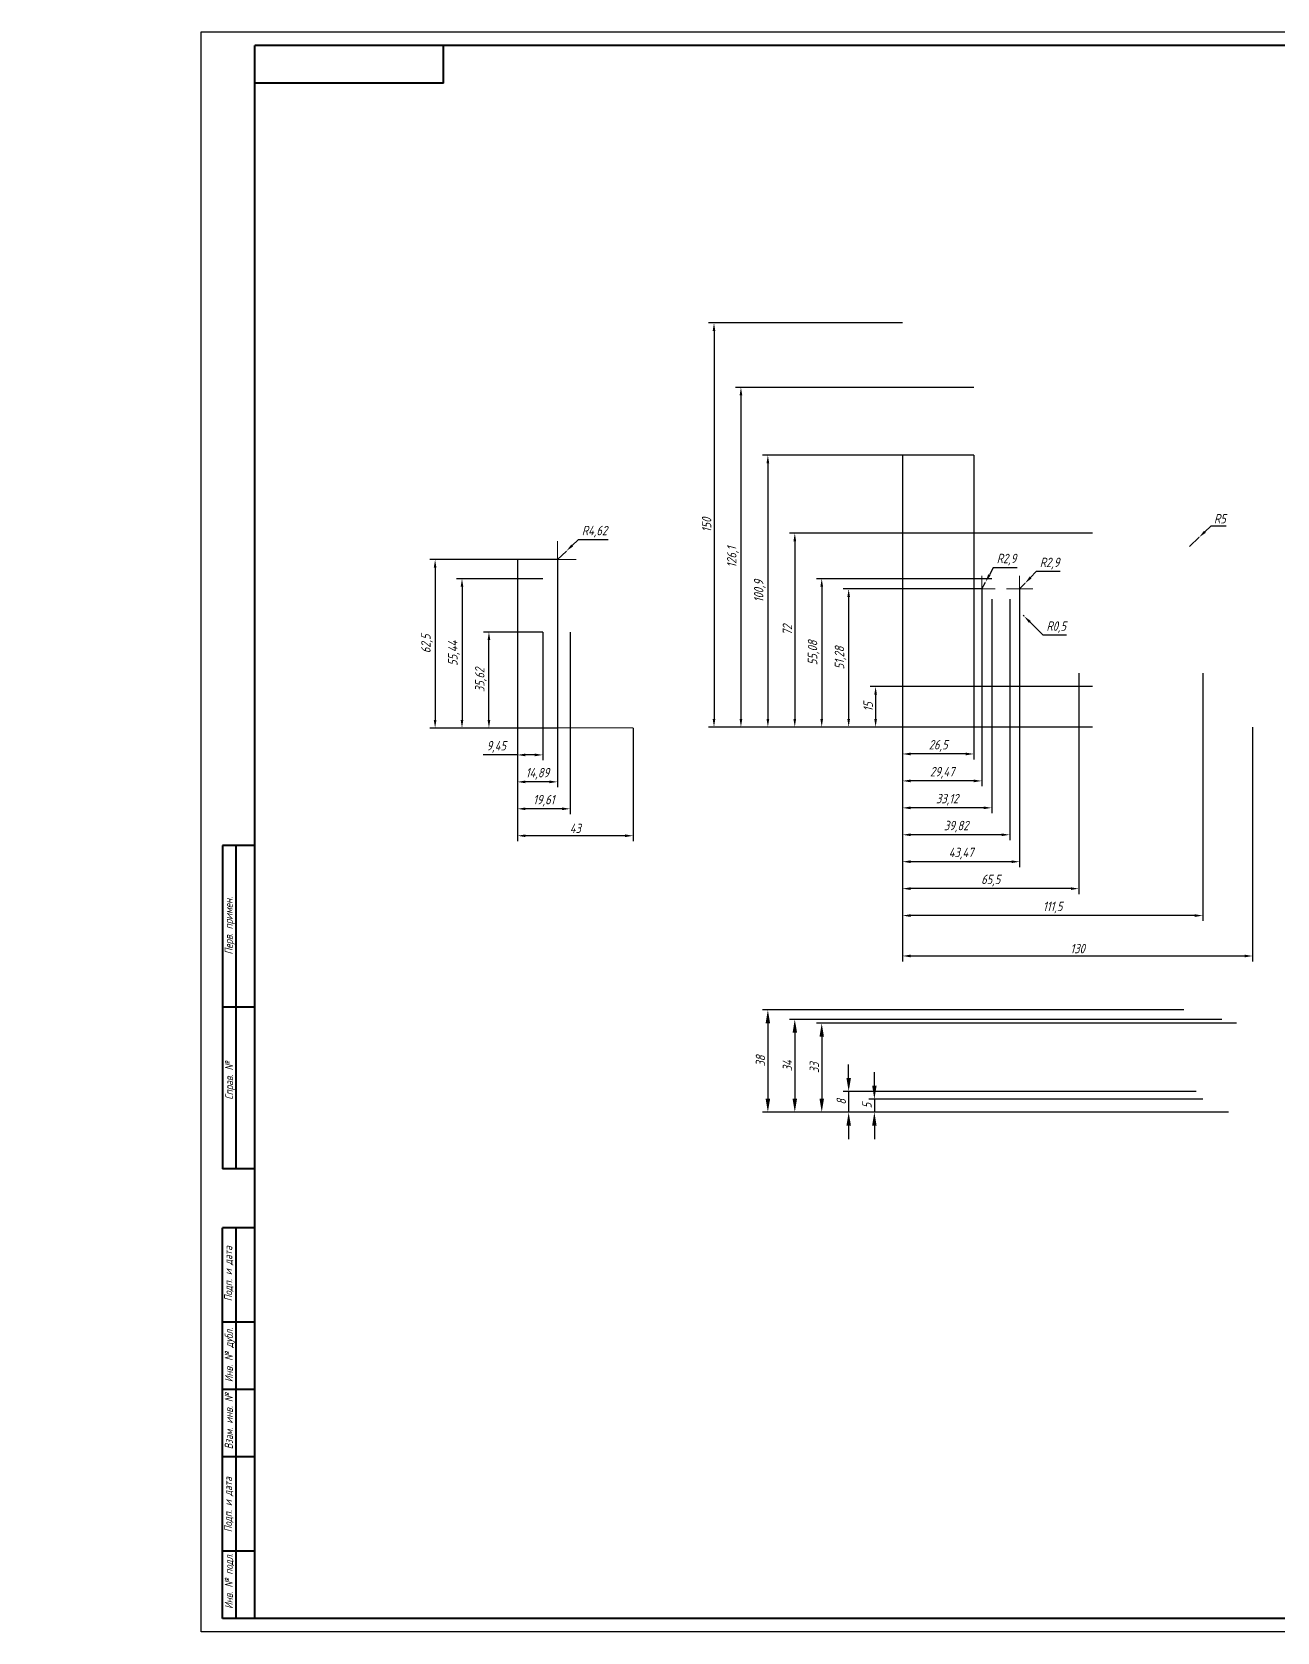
# Paper-space layout 'А1' of a CAD drawing. Header units: millimetres. Extents: x -64 to 840, y -1 to 593.
# Drawn here: x -64 to 399, y -1 to 593 of the extents above; entities that cross this region are included whole.
import ezdxf

# ---------------------------------------------------------------- set-up
doc = ezdxf.new("R2010")
doc.units = ezdxf.units.MM
doc.header["$LTSCALE"] = 0.5
doc.layers.get('0').update_dxf_attribs({"lineweight": 15})
doc.layers.add('KONTUR', color=7, linetype='Continuous')
doc.layers.add('Основная', color=7, linetype='Continuous', lineweight=40)
doc.layers.add('текст', color=7, linetype='Continuous', lineweight=30)
doc.styles.add('GOST type A0', font='', dxfattribs={"oblique": 15, "height": 3.5})
doc.styles.get("Standard").update_dxf_attribs({"font": 'isocpeui.ttf', "width": 0.9})
doc.styles.get('GOST type A0').set_extended_font_data('GOST type A')
doc.dimstyles.new('GOST type A', dxfattribs={"dimtxt": 3.5, "dimasz": 3, "dimexe": 2, "dimexo": 0, "dimgap": 1, "dimtad": 1, "dimtoh": 1, "dimtxsty": 'GOST type A0', "dimcen": 0, "dimazin": 2, "dimtfac": 1, "dimtmove": 0, "dimatfit": 3, "dimfxl": 1, "dimarcsym": 0})
doc.dimstyles.new('Standart', dxfattribs={"dimtxt": 5, "dimasz": 5, "dimexe": 2, "dimexo": 0, "dimgap": 1, "dimtad": 1, "dimtoh": 1, "dimdec": 0, "dimtxsty": 'Standard', "dimcen": 2.5, "dimadec": 0, "dimazin": 0, "dimtfac": 1, "dimtdec": 0, "dimtmove": 0, "dimatfit": 3, "dimldrblk": 'DOTSMALL', "dimfxl": 1, "dimarcsym": 0})

# ---------------------------------------------------------------- blocks, each defined once
blk = doc.blocks.new('*D2')
at = {"color": 0, "lineweight": -2, "transparency": 16777216}
for p, q in [((259.67, 386.48), (259.67, 313.2)), ((289.14, 386.48), (289.14, 313.2)), ((286.14, 315.2), (262.67, 315.2))]:
    blk.add_line(p, q, dxfattribs=at)
at = {"color": 0, "transparency": 16777216}
for points in [[(262.67, 315.7), (262.67, 314.7), (259.67, 315.2)], [(286.14, 315.7), (286.14, 314.7), (289.14, 315.2)]]:
    blk.add_solid(points, dxfattribs=at)
at = {"color": 0, "transparency": 16777216, "insert": (274.41, 318.22), "char_height": 3.5, "attachment_point": 5, "style": 'GOST type A0'}
blk.add_mtext('29,47', dxfattribs=at)
blk = doc.blocks.new('*D3')
at = {"color": 0, "lineweight": -2, "transparency": 16777216}
for p, q in [((259.67, 382.68), (259.67, 303.2)), ((292.79, 382.68), (292.79, 303.2)), ((289.79, 305.2), (262.67, 305.2))]:
    blk.add_line(p, q, dxfattribs=at)
at = {"color": 0, "transparency": 16777216}
for points in [[(262.67, 305.7), (262.67, 304.7), (259.67, 305.2)], [(289.79, 305.7), (289.79, 304.7), (292.79, 305.2)]]:
    blk.add_solid(points, dxfattribs=at)
at = {"color": 0, "transparency": 16777216, "insert": (276.23, 308.22), "char_height": 3.5, "attachment_point": 5, "style": 'GOST type A0'}
blk.add_mtext('33,12', dxfattribs=at)
blk = doc.blocks.new('*D4')
at = {"color": 0, "lineweight": -2, "transparency": 16777216}
for p, q in [((259.67, 382.68), (259.67, 293.2)), ((299.49, 382.68), (299.49, 293.2)), ((296.49, 295.2), (262.67, 295.2))]:
    blk.add_line(p, q, dxfattribs=at)
at = {"color": 0, "transparency": 16777216}
for points in [[(262.67, 295.7), (262.67, 294.7), (259.67, 295.2)], [(296.49, 295.7), (296.49, 294.7), (299.49, 295.2)]]:
    blk.add_solid(points, dxfattribs=at)
at = {"color": 0, "transparency": 16777216, "insert": (279.58, 298.22), "char_height": 3.5, "attachment_point": 5, "style": 'GOST type A0'}
blk.add_mtext('39,82', dxfattribs=at)
blk = doc.blocks.new('*D63')
at = {"color": 0, "lineweight": -2, "transparency": 16777216}
for p, q in [((259.67, 386.48), (259.67, 283.2)), ((303.14, 386.48), (303.14, 283.2)), ((300.14, 285.2), (262.67, 285.2))]:
    blk.add_line(p, q, dxfattribs=at)
at = {"color": 0, "transparency": 16777216}
for points in [[(262.67, 285.7), (262.67, 284.7), (259.67, 285.2)], [(300.14, 285.7), (300.14, 284.7), (303.14, 285.2)]]:
    blk.add_solid(points, dxfattribs=at)
at = {"color": 0, "transparency": 16777216, "insert": (281.41, 288.22), "char_height": 3.5, "attachment_point": 5, "style": 'GOST type A0'}
blk.add_mtext('43,47', dxfattribs=at)
blk = doc.blocks.new('*D64')
at = {"color": 0, "lineweight": -2, "transparency": 16777216}
for p, q in [((259.67, 436.1), (259.67, 323.2)), ((286.17, 436.1), (286.17, 323.2)), ((283.17, 325.2), (262.67, 325.2))]:
    blk.add_line(p, q, dxfattribs=at)
at = {"color": 0, "transparency": 16777216}
for points in [[(262.67, 325.7), (262.67, 324.7), (259.67, 325.2)], [(283.17, 325.7), (283.17, 324.7), (286.17, 325.2)]]:
    blk.add_solid(points, dxfattribs=at)
at = {"color": 0, "transparency": 16777216, "insert": (272.92, 328.22), "char_height": 3.5, "attachment_point": 5, "style": 'GOST type A0'}
blk.add_mtext('26,5', dxfattribs=at)
blk = doc.blocks.new('*D65')
at = {"color": 0, "lineweight": -2, "transparency": 16777216}
for p, q in [((259.67, 355.2), (259.67, 273.2)), ((325.17, 355.2), (325.17, 273.2)), ((322.17, 275.2), (262.67, 275.2))]:
    blk.add_line(p, q, dxfattribs=at)
at = {"color": 0, "transparency": 16777216}
for points in [[(262.67, 275.7), (262.67, 274.7), (259.67, 275.2)], [(322.17, 275.7), (322.17, 274.7), (325.17, 275.2)]]:
    blk.add_solid(points, dxfattribs=at)
at = {"color": 0, "transparency": 16777216, "insert": (292.42, 278.22), "char_height": 3.5, "attachment_point": 5, "style": 'GOST type A0'}
blk.add_mtext('65,5', dxfattribs=at)
blk = doc.blocks.new('*D66')
at = {"color": 0, "lineweight": -2, "transparency": 16777216}
for p, q in [((259.67, 355.2), (259.67, 263.2)), ((371.17, 355.2), (371.17, 263.2)), ((368.17, 265.2), (262.67, 265.2))]:
    blk.add_line(p, q, dxfattribs=at)
at = {"color": 0, "transparency": 16777216}
for points in [[(262.67, 265.7), (262.67, 264.7), (259.67, 265.2)], [(368.17, 265.7), (368.17, 264.7), (371.17, 265.2)]]:
    blk.add_solid(points, dxfattribs=at)
at = {"color": 0, "transparency": 16777216, "insert": (315.42, 268.22), "char_height": 3.5, "attachment_point": 5, "style": 'GOST type A0'}
blk.add_mtext('111,5', dxfattribs=at)
blk = doc.blocks.new('*D67')
at = {"color": 0, "lineweight": -2, "transparency": 16777216}
for p, q in [((259.67, 335.2), (259.67, 248.2)), ((389.67, 335.2), (389.67, 248.2)), ((262.67, 250.2), (386.67, 250.2))]:
    blk.add_line(p, q, dxfattribs=at)
at = {"color": 0, "transparency": 16777216}
for points in [[(262.67, 250.7), (262.67, 249.7), (259.67, 250.2)], [(386.67, 250.7), (386.67, 249.7), (389.67, 250.2)]]:
    blk.add_solid(points, dxfattribs=at)
at = {"color": 0, "transparency": 16777216, "insert": (324.67, 252.95), "char_height": 3.5, "attachment_point": 5, "style": 'GOST type A0'}
blk.add_mtext('130', dxfattribs=at)
blk = doc.blocks.new('*D68')
at = {"color": 0, "lineweight": -2, "transparency": 16777216}
for p, q in [((330.17, 350.2), (247.67, 350.2)), ((249.67, 347.2), (249.67, 338.2)), ((330.17, 335.2), (247.67, 335.2))]:
    blk.add_line(p, q, dxfattribs=at)
at = {"color": 0, "transparency": 16777216}
for points in [[(249.17, 347.2), (250.17, 347.2), (249.67, 350.2)], [(249.17, 338.2), (250.17, 338.2), (249.67, 335.2)]]:
    blk.add_solid(points, dxfattribs=at)
at = {"color": 0, "transparency": 16777216, "insert": (246.92, 342.7), "char_height": 3.5, "attachment_point": 5, "rotation": 90, "style": 'GOST type A0'}
blk.add_mtext('15', dxfattribs=at)
blk = doc.blocks.new('*D69')
at = {"color": 0, "lineweight": -2, "transparency": 16777216}
for p, q in [((289.14, 386.48), (237.67, 386.48)), ((239.67, 383.48), (239.67, 338.2)), ((289.14, 335.2), (237.67, 335.2))]:
    blk.add_line(p, q, dxfattribs=at)
at = {"color": 0, "transparency": 16777216}
for points in [[(239.17, 383.48), (240.17, 383.48), (239.67, 386.48)], [(239.17, 338.2), (240.17, 338.2), (239.67, 335.2)]]:
    blk.add_solid(points, dxfattribs=at)
at = {"color": 0, "transparency": 16777216, "insert": (236.66, 360.84), "char_height": 3.5, "attachment_point": 5, "rotation": 90, "style": 'GOST type A0'}
blk.add_mtext('51,28', dxfattribs=at)
blk = doc.blocks.new('*D70')
at = {"color": 0, "lineweight": -2, "transparency": 16777216}
for p, q in [((292.79, 390.28), (227.67, 390.28)), ((229.67, 387.28), (229.67, 338.2)), ((292.79, 335.2), (227.67, 335.2))]:
    blk.add_line(p, q, dxfattribs=at)
at = {"color": 0, "transparency": 16777216}
for points in [[(229.17, 387.28), (230.17, 387.28), (229.67, 390.28)], [(229.17, 338.2), (230.17, 338.2), (229.67, 335.2)]]:
    blk.add_solid(points, dxfattribs=at)
at = {"color": 0, "transparency": 16777216, "insert": (226.66, 362.74), "char_height": 3.5, "attachment_point": 5, "rotation": 90, "style": 'GOST type A0'}
blk.add_mtext('55,08', dxfattribs=at)
blk = doc.blocks.new('*D71')
at = {"color": 0, "lineweight": -2, "transparency": 16777216}
for p, q in [((330.17, 407.2), (217.67, 407.2)), ((219.67, 404.2), (219.67, 338.2)), ((330.17, 335.2), (217.67, 335.2))]:
    blk.add_line(p, q, dxfattribs=at)
at = {"color": 0, "transparency": 16777216}
for points in [[(219.17, 404.2), (220.17, 404.2), (219.67, 407.2)], [(219.17, 338.2), (220.17, 338.2), (219.67, 335.2)]]:
    blk.add_solid(points, dxfattribs=at)
at = {"color": 0, "transparency": 16777216, "insert": (216.92, 371.2), "char_height": 3.5, "attachment_point": 5, "rotation": 90, "style": 'GOST type A0'}
blk.add_mtext('72', dxfattribs=at)
blk = doc.blocks.new('*D72')
at = {"color": 0, "lineweight": -2, "transparency": 16777216}
for p, q in [((286.17, 436.1), (207.67, 436.1)), ((209.67, 433.1), (209.67, 338.2)), ((286.17, 335.2), (207.67, 335.2))]:
    blk.add_line(p, q, dxfattribs=at)
at = {"color": 0, "transparency": 16777216}
for points in [[(209.17, 433.1), (210.17, 433.1), (209.67, 436.1)], [(209.17, 338.2), (210.17, 338.2), (209.67, 335.2)]]:
    blk.add_solid(points, dxfattribs=at)
at = {"color": 0, "transparency": 16777216, "insert": (206.66, 385.65), "char_height": 3.5, "attachment_point": 5, "rotation": 90, "style": 'GOST type A0'}
blk.add_mtext('100,9', dxfattribs=at)
blk = doc.blocks.new('*D73')
at = {"color": 0, "lineweight": -2, "transparency": 16777216}
for p, q in [((286.17, 461.3), (197.67, 461.3)), ((199.67, 458.3), (199.67, 338.2)), ((286.17, 335.2), (197.67, 335.2))]:
    blk.add_line(p, q, dxfattribs=at)
at = {"color": 0, "transparency": 16777216}
for points in [[(199.17, 458.3), (200.17, 458.3), (199.67, 461.3)], [(199.17, 338.2), (200.17, 338.2), (199.67, 335.2)]]:
    blk.add_solid(points, dxfattribs=at)
at = {"color": 0, "transparency": 16777216, "insert": (196.66, 398.25), "char_height": 3.5, "attachment_point": 5, "rotation": 90, "style": 'GOST type A0'}
blk.add_mtext('126,1', dxfattribs=at)
blk = doc.blocks.new('*D74')
at = {"color": 0, "lineweight": -2, "transparency": 16777216}
for p, q in [((259.67, 485.2), (187.67, 485.2)), ((189.67, 482.2), (189.67, 338.2)), ((259.67, 335.2), (187.67, 335.2))]:
    blk.add_line(p, q, dxfattribs=at)
at = {"color": 0, "transparency": 16777216}
for points in [[(189.17, 482.2), (190.17, 482.2), (189.67, 485.2)], [(189.17, 338.2), (190.17, 338.2), (189.67, 335.2)]]:
    blk.add_solid(points, dxfattribs=at)
at = {"color": 0, "transparency": 16777216, "insert": (186.92, 410.2), "char_height": 3.5, "attachment_point": 5, "rotation": 90, "style": 'GOST type A0'}
blk.add_mtext('150', dxfattribs=at)
blk = doc.blocks.new('*D5')
at = {"color": 0, "lineweight": -2, "transparency": 16777216}
for p, q in [((116.67, 370.47), (116.67, 322.84)), ((126.12, 370.47), (126.12, 322.84)), ((116.67, 324.84), (103.98, 324.84)), ((123.12, 324.84), (119.67, 324.84))]:
    blk.add_line(p, q, dxfattribs=at)
at = {"color": 0, "transparency": 16777216}
for points in [[(119.67, 325.34), (119.67, 324.34), (116.67, 324.84)], [(123.12, 325.34), (123.12, 324.34), (126.12, 324.84)]]:
    blk.add_solid(points, dxfattribs=at)
at = {"color": 0, "transparency": 16777216, "insert": (108.83, 327.86), "char_height": 3.5, "attachment_point": 5, "style": 'GOST type A0'}
blk.add_mtext('9,45', dxfattribs=at)
blk = doc.blocks.new('*D6')
at = {"color": 0, "lineweight": -2, "transparency": 16777216}
for p, q in [((116.67, 397.34), (116.67, 312.84)), ((131.56, 397.34), (131.56, 312.84)), ((128.56, 314.84), (119.67, 314.84))]:
    blk.add_line(p, q, dxfattribs=at)
at = {"color": 0, "transparency": 16777216}
for points in [[(119.67, 315.34), (119.67, 314.34), (116.67, 314.84)], [(128.56, 315.34), (128.56, 314.34), (131.56, 314.84)]]:
    blk.add_solid(points, dxfattribs=at)
at = {"color": 0, "transparency": 16777216, "insert": (124.12, 317.86), "char_height": 3.5, "attachment_point": 5, "style": 'GOST type A0'}
blk.add_mtext('14,89', dxfattribs=at)
blk = doc.blocks.new('*D7')
at = {"color": 0, "lineweight": -2, "transparency": 16777216}
for p, q in [((116.67, 370.47), (116.67, 302.84)), ((136.28, 370.47), (136.28, 302.84)), ((133.28, 304.84), (119.67, 304.84))]:
    blk.add_line(p, q, dxfattribs=at)
at = {"color": 0, "transparency": 16777216}
for points in [[(119.67, 305.34), (119.67, 304.34), (116.67, 304.84)], [(133.28, 305.34), (133.28, 304.34), (136.28, 304.84)]]:
    blk.add_solid(points, dxfattribs=at)
at = {"color": 0, "transparency": 16777216, "insert": (126.48, 307.86), "char_height": 3.5, "attachment_point": 5, "style": 'GOST type A0'}
blk.add_mtext('19,61', dxfattribs=at)
blk = doc.blocks.new('*D8')
at = {"color": 0, "lineweight": -2, "transparency": 16777216}
for p, q in [((126.12, 370.47), (104.11, 370.47)), ((106.11, 337.84), (106.11, 367.47)), ((126.12, 334.84), (104.11, 334.84))]:
    blk.add_line(p, q, dxfattribs=at)
at = {"color": 0, "transparency": 16777216}
for points in [[(105.61, 367.47), (106.61, 367.47), (106.11, 370.47)], [(105.61, 337.84), (106.61, 337.84), (106.11, 334.84)]]:
    blk.add_solid(points, dxfattribs=at)
at = {"color": 0, "transparency": 16777216, "insert": (103.1, 352.65), "char_height": 3.5, "attachment_point": 5, "rotation": 90, "style": 'GOST type A0'}
blk.add_mtext('35,62', dxfattribs=at)
blk = doc.blocks.new('*D9')
at = {"color": 0, "lineweight": -2, "transparency": 16777216}
for p, q in [((126.12, 390.28), (94.11, 390.28)), ((96.11, 387.28), (96.11, 337.84)), ((126.12, 334.84), (94.11, 334.84))]:
    blk.add_line(p, q, dxfattribs=at)
at = {"color": 0, "transparency": 16777216}
for points in [[(95.61, 387.28), (96.61, 387.28), (96.11, 390.28)], [(95.61, 337.84), (96.61, 337.84), (96.11, 334.84)]]:
    blk.add_solid(points, dxfattribs=at)
at = {"color": 0, "transparency": 16777216, "insert": (93.1, 362.56), "char_height": 3.5, "attachment_point": 5, "rotation": 90, "style": 'GOST type A0'}
blk.add_mtext('55,44', dxfattribs=at)
blk = doc.blocks.new('*D10')
at = {"color": 0, "lineweight": -2, "transparency": 16777216}
for p, q in [((131.56, 397.34), (84.11, 397.34)), ((86.11, 394.34), (86.11, 337.84)), ((131.56, 334.84), (84.11, 334.84))]:
    blk.add_line(p, q, dxfattribs=at)
at = {"color": 0, "transparency": 16777216}
for points in [[(85.61, 394.34), (86.61, 394.34), (86.11, 397.34)], [(85.61, 337.84), (86.61, 337.84), (86.11, 334.84)]]:
    blk.add_solid(points, dxfattribs=at)
at = {"color": 0, "transparency": 16777216, "insert": (83.1, 366.09), "char_height": 3.5, "attachment_point": 5, "rotation": 90, "style": 'GOST type A0'}
blk.add_mtext('62,5', dxfattribs=at)
blk = doc.blocks.new('*D11')
at = {"color": 0, "lineweight": -2, "transparency": 16777216}
for p, q in [((116.67, 334.84), (116.67, 292.84)), ((159.67, 334.84), (159.67, 292.84)), ((156.67, 294.84), (119.67, 294.84))]:
    blk.add_line(p, q, dxfattribs=at)
at = {"color": 0, "transparency": 16777216}
for points in [[(119.67, 295.34), (119.67, 294.34), (116.67, 294.84)], [(156.67, 295.34), (156.67, 294.34), (159.67, 294.84)]]:
    blk.add_solid(points, dxfattribs=at)
at = {"color": 0, "transparency": 16777216, "insert": (138.17, 297.59), "char_height": 3.5, "attachment_point": 5, "style": 'GOST type A0'}
blk.add_mtext('43', dxfattribs=at)
blk = doc.blocks.new('*D48')
at = {"color": 0, "lineweight": -2, "transparency": 16777216}
for p, q in [((309.31, 392.9), (307.23, 390.73)), ((318.25, 392.9), (309.31, 392.9)), ((303.14, 386.48), (305.15, 388.57))]:
    blk.add_line(p, q, dxfattribs=at)
at = {"color": 0, "transparency": 16777216}
blk.add_solid([(306.87, 391.08), (307.59, 390.39), (305.15, 388.57)], dxfattribs=at)
at = {"color": 0, "transparency": 16777216, "insert": (314.28, 395.91), "char_height": 3.5, "attachment_point": 5, "style": 'GOST type A0'}
blk.add_mtext('R2,9', dxfattribs=at)
blk = doc.blocks.new('*D49')
at = {"color": 0, "lineweight": -2, "transparency": 16777216}
for p, q in [((293.31, 394.34), (291.91, 391.69)), ((302.25, 394.34), (293.31, 394.34)), ((289.14, 386.48), (290.5, 389.04))]:
    blk.add_line(p, q, dxfattribs=at)
at = {"color": 0, "transparency": 16777216}
blk.add_solid([(291.47, 391.93), (292.35, 391.46), (290.5, 389.04)], dxfattribs=at)
at = {"color": 0, "transparency": 16777216, "insert": (298.28, 397.36), "char_height": 3.5, "attachment_point": 5, "style": 'GOST type A0'}
blk.add_mtext('R2,9', dxfattribs=at)
blk = doc.blocks.new('*D50')
at = {"color": 0, "lineweight": -2, "transparency": 16777216}
for p, q in [((366.17, 402.2), (369.8, 405.65)), ((374.14, 409.78), (371.97, 407.72)), ((379.83, 409.78), (374.14, 409.78))]:
    blk.add_line(p, q, dxfattribs=at)
at = {"color": 0, "transparency": 16777216}
blk.add_solid([(371.62, 408.08), (372.31, 407.35), (369.8, 405.65)], dxfattribs=at)
at = {"color": 0, "transparency": 16777216, "insert": (377.49, 412.53), "char_height": 3.5, "attachment_point": 5, "style": 'GOST type A0'}
blk.add_mtext('R5', dxfattribs=at)
blk = doc.blocks.new('*D61')
at = {"color": 0, "lineweight": -2, "transparency": 16777216}
for p, q in [((304.47, 376.7), (304.82, 376.35)), ((311.9, 369.25), (306.94, 374.23)), ((320.59, 369.25), (311.9, 369.25))]:
    blk.add_line(p, q, dxfattribs=at)
at = {"color": 0, "transparency": 16777216}
blk.add_solid([(307.29, 374.58), (306.59, 373.87), (304.82, 376.35)], dxfattribs=at)
at = {"color": 0, "transparency": 16777216, "insert": (316.75, 372.27), "char_height": 3.5, "attachment_point": 5, "style": 'GOST type A0'}
blk.add_mtext('R0,5', dxfattribs=at)
blk = doc.blocks.new('*D62')
at = {"color": 0, "lineweight": -2, "transparency": 16777216}
for p, q in [((139.19, 404.73), (137.03, 402.64)), ((150.4, 404.73), (139.19, 404.73)), ((131.56, 397.34), (134.88, 400.55))]:
    blk.add_line(p, q, dxfattribs=at)
at = {"color": 0, "transparency": 16777216}
blk.add_solid([(136.69, 403), (137.38, 402.28), (134.88, 400.55)], dxfattribs=at)
at = {"color": 0, "transparency": 16777216, "insert": (145.29, 407.74), "char_height": 3.5, "attachment_point": 5, "style": 'GOST type A0'}
blk.add_mtext('R4,62', dxfattribs=at)
blk = doc.blocks.new('*D86')
at = {"color": 0, "lineweight": -2, "transparency": 16777216}
for p, q in [((239.67, 204.9), (239.67, 209.9)), ((368.67, 199.9), (237.67, 199.9)), ((239.67, 199.9), (239.67, 192.2)), ((275.67, 192.2), (237.67, 192.2)), ((239.67, 187.2), (239.67, 182.2))]:
    blk.add_line(p, q, dxfattribs=at)
at = {"color": 0, "transparency": 16777216}
for points in [[(238.84, 204.9), (240.51, 204.9), (239.67, 199.9)], [(238.84, 187.2), (240.51, 187.2), (239.67, 192.2)]]:
    blk.add_solid(points, dxfattribs=at)
at = {"color": 0, "transparency": 16777216, "insert": (236.92, 196.05), "char_height": 3.5, "attachment_point": 5, "rotation": 90, "style": 'GOST type A0'}
blk.add_mtext('8', dxfattribs=at)
blk = doc.blocks.new('_DotSmall')
at = {"color": 0, "linetype": 'ByBlock', "const_width": 0.5}
blk.add_lwpolyline([(-0.0625, 0, 1), (0.0625, 0, 1)], format="xyb", close=True, dxfattribs=at)
blk = doc.blocks.new('*D87')
at = {"color": 0, "lineweight": -2, "transparency": 16777216}
for p, q in [((249.21, 202.1), (249.21, 207.1)), ((371.17, 197.1), (247.21, 197.1)), ((249.21, 197.1), (249.21, 192.2)), ((371.17, 192.2), (247.21, 192.2)), ((249.21, 187.2), (249.21, 182.2))]:
    blk.add_line(p, q, dxfattribs=at)
at = {"color": 0, "transparency": 16777216}
for points in [[(248.38, 202.1), (250.05, 202.1), (249.21, 197.1)], [(248.38, 187.2), (250.05, 187.2), (249.21, 192.2)]]:
    blk.add_solid(points, dxfattribs=at)
at = {"color": 0, "transparency": 16777216, "insert": (246.46, 194.65), "char_height": 3.5, "attachment_point": 5, "rotation": 90, "style": 'GOST type A0'}
blk.add_mtext('5', dxfattribs=at)
blk = doc.blocks.new('*D88')
at = {"color": 0, "lineweight": -2, "transparency": 16777216}
for p, q in [((383.67, 225.2), (227.67, 225.2)), ((229.67, 220.2), (229.67, 197.2)), ((380.67, 192.2), (227.67, 192.2))]:
    blk.add_line(p, q, dxfattribs=at)
at = {"color": 0, "transparency": 16777216}
for points in [[(228.84, 220.2), (230.51, 220.2), (229.67, 225.2)], [(228.84, 197.2), (230.51, 197.2), (229.67, 192.2)]]:
    blk.add_solid(points, dxfattribs=at)
at = {"color": 0, "transparency": 16777216, "insert": (226.92, 208.7), "char_height": 3.5, "attachment_point": 5, "rotation": 90, "style": 'GOST type A0'}
blk.add_mtext('33', dxfattribs=at)
blk = doc.blocks.new('*D89')
at = {"color": 0, "lineweight": -2, "transparency": 16777216}
for p, q in [((378.17, 226.68), (217.67, 226.68)), ((219.67, 221.68), (219.67, 197.2)), ((378.17, 192.2), (217.67, 192.2))]:
    blk.add_line(p, q, dxfattribs=at)
at = {"color": 0, "transparency": 16777216}
for points in [[(218.84, 221.68), (220.51, 221.68), (219.67, 226.68)], [(218.84, 197.2), (220.51, 197.2), (219.67, 192.2)]]:
    blk.add_solid(points, dxfattribs=at)
at = {"color": 0, "transparency": 16777216, "insert": (216.92, 209.44), "char_height": 3.5, "attachment_point": 5, "rotation": 90, "style": 'GOST type A0'}
blk.add_mtext('34', dxfattribs=at)
blk = doc.blocks.new('*D90')
at = {"color": 0, "lineweight": -2, "transparency": 16777216}
for p, q in [((364.17, 230.2), (207.67, 230.2)), ((209.67, 225.2), (209.67, 197.2)), ((364.17, 192.2), (207.67, 192.2))]:
    blk.add_line(p, q, dxfattribs=at)
at = {"color": 0, "transparency": 16777216}
for points in [[(208.84, 225.2), (210.51, 225.2), (209.67, 230.2)], [(208.84, 197.2), (210.51, 197.2), (209.67, 192.2)]]:
    blk.add_solid(points, dxfattribs=at)
at = {"color": 0, "transparency": 16777216, "insert": (206.92, 211.2), "char_height": 3.5, "attachment_point": 5, "rotation": 90, "style": 'GOST type A0'}
blk.add_mtext('38', dxfattribs=at)

psp = doc.layouts.new('А1')

# ---------------------------------------------------------------- linework, layer by layer
for p, q in [((131.559, 390.443), (131.559, 404.243)), ((124.659, 397.343), (138.459, 397.343)), ((284.243, 386.483), (294.043, 386.483)), ((289.143, 381.583), (289.143, 391.383)), ((298.243, 386.483), (308.043, 386.483)), ((303.143, 381.583), (303.143, 391.383)), ((116.673, 334.843), (159.673, 334.843))]:
    psp.add_line(p, q)
at = {"layer": 'KONTUR'}
for p, q in [((-0.793, -0.769), (-0.793, 593.231)), ((-0.793, 593.231), (840.207, 593.231)), ((840.207, -0.769), (-0.793, -0.769))]:
    psp.add_line(p, q, dxfattribs=at)
at = {"layer": 'Основная'}
for p, q in [((19.207, 44.231), (19.207, 588.231)), ((835.207, 588.231), (19.207, 588.231)), ((89.207, 574.231), (89.207, 588.231)), ((89.207, 574.231), (19.207, 574.231)), ((7.207, 291.231), (7.207, 171.231)), ((19.207, 291.231), (7.207, 291.231)), ((12.207, 171.231), (12.207, 291.231)), ((19.207, 231.231), (7.207, 231.231)), ((19.207, 171.231), (7.207, 171.231)), ((7.207, 4.231), (7.207, 149.231)), ((19.207, 149.231), (7.207, 149.231)), ((12.207, 4.231), (12.207, 149.231)), ((19.207, 114.231), (7.207, 114.231)), ((19.207, 89.231), (7.207, 89.231)), ((19.207, 64.231), (7.207, 64.231)), ((19.207, 4.231), (19.207, 44.231)), ((19.207, 29.231), (7.207, 29.231)), ((835.207, 4.231), (7.207, 4.231))]:
    psp.add_line(p, q, dxfattribs=at)

# ---------------------------------------------------------------- texts
at = {"layer": 'текст', "style": 'GOST type A0', "oblique": 15}
for s, p in [('Перв. примен.', (10.96, 250.743)), ('Справ. №', (11.115, 196.858)), ('Подп. и дата', (10.781, 122.001)), ('Инв. № дубл.', (11.025, 91.976)), ('Взам. инв. №', (11.025, 67.049)), ('Подп. и дата', (10.731, 36.264)), ('Инв. № подл.', (11.025, 7.798))]:
    psp.add_text(s, height=3, rotation=90, dxfattribs=at).set_placement(p)

# ---------------------------------------------------------------- dimensions: what is measured, and where the dimension line sits
for base, p1, p2, override, picture, middle in [((189.673, 335.203), (259.673, 485.203), (259.673, 335.203), {"dimtxsty": 'GOST type A0'}, '*D74', (186.923, 410.203)), ((199.673, 335.203), (286.173, 461.303), (286.173, 335.203), {"dimlfac": 1, "dimtxsty": 'GOST type A0'}, '*D73', (196.66, 398.253)), ((209.673, 335.203), (286.173, 436.103), (286.173, 335.203), {"dimtxsty": 'GOST type A0'}, '*D72', (206.66, 385.653)), ((219.673, 335.203), (330.173, 407.203), (330.173, 335.203), {"dimtxsty": 'GOST type A0'}, '*D71', (216.923, 371.203)), ((86.113, 334.843), (131.559, 397.343), (131.559, 334.843), {"dimtxsty": 'GOST type A0'}, '*D10', (83.1, 366.093)), ((96.113, 334.843), (126.119, 390.279), (126.119, 334.843), {"dimtxsty": 'GOST type A0'}, '*D9', (93.1, 362.561)), ((229.673, 335.203), (292.793, 390.283), (292.793, 335.203), {"dimtxsty": 'GOST type A0'}, '*D70', (226.66, 362.743)), ((239.673, 335.203), (289.143, 386.483), (289.143, 335.203), {"dimtxsty": 'GOST type A0'}, '*D69', (236.66, 360.843)), ((106.113, 370.467), (126.119, 334.843), (126.119, 370.467), {"dimtxsty": 'GOST type A0'}, '*D8', (103.1, 352.655)), ((249.673, 335.203), (330.173, 350.203), (330.173, 335.203), {"dimtxsty": 'GOST type A0'}, '*D68', (246.923, 342.703))]:
    dim = psp.add_linear_dim(base=base, p1=p1, p2=p2, angle=90, dimstyle='GOST type A', override=override)
    dim.commit()
    dim.dimension.update_dxf_attribs({"geometry": picture, "text_midpoint": middle})
for base, p1, p2, picture, middle in [((259.673, 325.203), (286.173, 436.103), (259.673, 436.103), '*D64', (272.923, 328.215)), ((116.673, 314.843), (131.559, 397.343), (116.673, 397.343), '*D6', (124.116, 317.855)), ((259.673, 315.203), (289.143, 386.483), (259.673, 386.483), '*D2', (274.408, 318.215)), ((259.673, 285.203), (303.143, 386.483), (259.673, 386.483), '*D63', (281.408, 288.215)), ((259.673, 305.203), (292.793, 382.683), (259.673, 382.683), '*D3', (276.233, 308.215)), ((259.673, 295.203), (299.493, 382.683), (259.673, 382.683), '*D4', (279.583, 298.215)), ((116.673, 324.843), (126.119, 370.467), (116.673, 370.467), '*D5', (108.829, 327.855)), ((116.673, 304.843), (136.279, 370.467), (116.673, 370.467), '*D7', (126.476, 307.855)), ((259.673, 275.203), (325.173, 355.203), (259.673, 355.203), '*D65', (292.423, 278.215)), ((259.673, 265.203), (371.173, 355.203), (259.673, 355.203), '*D66', (315.423, 268.215)), ((116.673, 294.843), (159.673, 334.843), (116.673, 334.843), '*D11', (138.173, 297.593)), ((389.673, 250.203), (259.673, 335.203), (389.673, 335.203), '*D67', (324.673, 252.953))]:
    dim = psp.add_linear_dim(base=base, p1=p1, p2=p2, dimstyle='GOST type A', override={"dimtxsty": 'GOST type A0'})
    dim.commit()
    dim.dimension.update_dxf_attribs({"geometry": picture, "text_midpoint": middle})
for center, mpoint, picture, middle in [((131.559, 397.343), (134.878, 400.555), '*D62', (145.293, 407.74)), ((366.173, 402.203), (369.795, 405.649), '*D50', (377.486, 412.535)), ((289.143, 386.483), (290.502, 389.045), '*D49', (298.282, 397.357)), ((303.143, 386.483), (305.153, 388.573), '*D48', (314.282, 395.909)), ((304.468, 376.703), (304.821, 376.349), '*D61', (316.747, 372.266))]:
    dim = psp.add_radius_dim(center=center, mpoint=mpoint, dimstyle='GOST type A', override={"dimlfac": -1})
    dim.commit()
    dim.dimension.update_dxf_attribs({"geometry": picture, "text_midpoint": middle})
for base, p1, p2, picture, middle in [((209.673, 192.203), (364.173, 230.203), (364.173, 192.203), '*D90', (209.673, 211.203)), ((219.673, 192.203), (378.168, 226.677), (378.168, 192.203), '*D89', (219.673, 209.44)), ((229.673, 192.203), (383.668, 225.203), (380.668, 192.203), '*D88', (229.673, 208.703)), ((239.673, 192.203), (368.673, 199.903), (275.673, 192.203), '*D86', (239.673, 196.053)), ((249.215, 192.203), (371.173, 197.103), (371.173, 192.203), '*D87', (249.215, 194.653))]:
    dim = psp.add_linear_dim(base=base, p1=p1, p2=p2, angle=90, dimstyle='Standart', override={"dimlfac": -1, "dimtxsty": 'GOST type A0'})
    dim.commit()
    dim.dimension.update_dxf_attribs({"geometry": picture, "text_midpoint": middle, "dimtype": 160})

doc.saveas('drawing.dxf')
